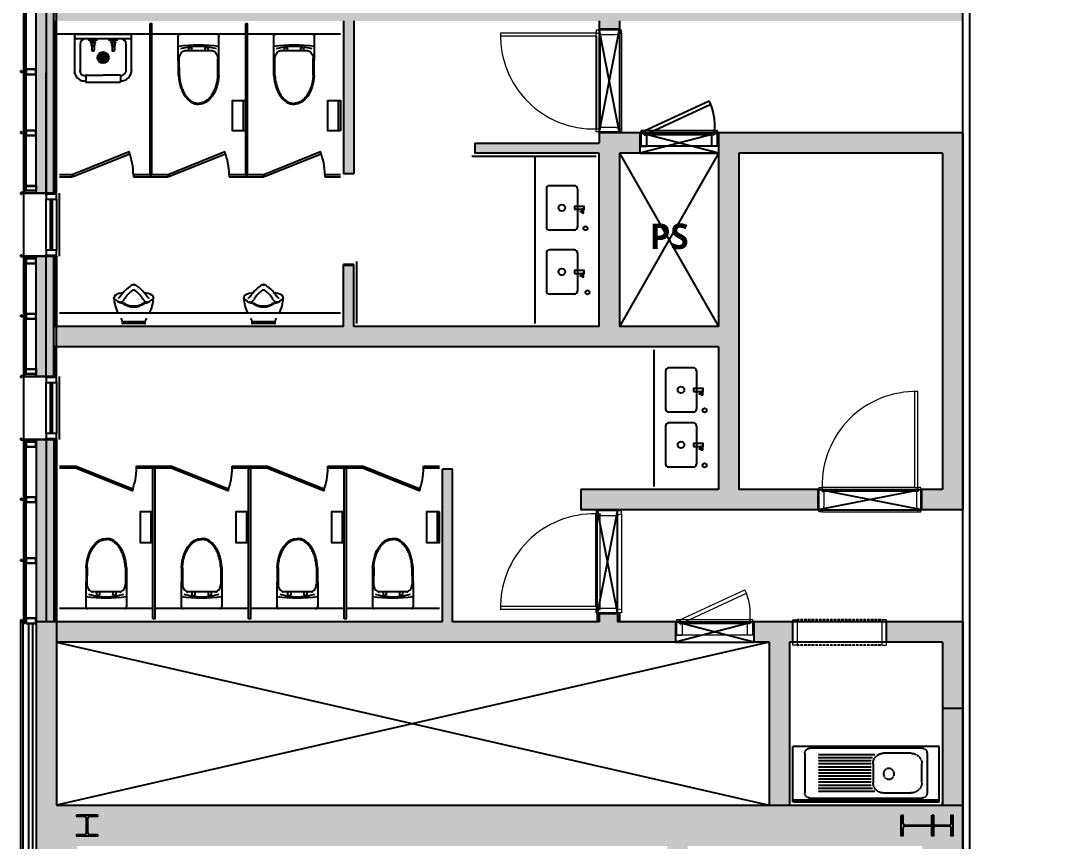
# Model space of a CAD drawing. Header units: millimetres. Extents: x 5865 to 41225, y 6941 to 34691.
# Drawn here: x 5865 to 16130, y 21739 to 29791 of the extents above; entities that cross this region are included whole.
import ezdxf
from ezdxf.enums import TextEntityAlignment as Align

# ---------------------------------------------------------------- set-up
doc = ezdxf.new("R2010")
doc.units = ezdxf.units.MM
for name, pattern in [('CEN', [62, 60, -1, 0, -1]), ('CONTINOUS', [0]), ('DASHED', [0.75, 0.5, -0.25])]:
    doc.linetypes.add(name, pattern=pattern)
for name, color, linetype in [('150-WALL', 2, 'CONTINOUS'), ('5', 171, 'Continuous'), ('_I-Fur', 9, 'Continuous'), ('AA-CLXM', 2, 'CONTINOUS'), ('AA-DWXM-DOOR', 4, 'Continuous'), ('AA-DWXM-WIN', 4, 'Continuous'), ('AA-ELEV-PCN9', 9, 'Continuous'), ('AA-FLXS-TILE', 5, 'Continuous'), ('AA-MKXS', 3, 'Continuous'), ('AA-WAXM-BRIC', 3, 'Continuous'), ('AA-WAXM-CONC', 2, 'Continuous'), ('AA-WAXM-FIN1', 5, 'Continuous'), ('AA-WAXM-FIN2', 6, 'Continuous'), ('AA-WAXM-SEC1', 3, 'Continuous'), ('AA-WAXM-SEC2', 7, 'Continuous'), ('AA-XXXX-F-BATH', 6, 'Continuous'), ('AA-XXXX-OPEN', 1, 'CEN'), ('bGridSpace', 6, 'Continuous'), ('WID', 4, 'Continuous')]:
    doc.layers.add(name, color=color, linetype=linetype)
doc.layers.add('L-Door', color=153, linetype='Continuous', lineweight=15)
doc.styles.add('SAMOO', font='')
doc.styles.get('SAMOO').set_extended_font_data('NanumSquare Bold', bold=True)

# ---------------------------------------------------------------- blocks, each defined once
blk = doc.blocks.new('FGH')
at = {"layer": '_I-Fur', "ltscale": 3}
for p, q in [((469901, -206093), (469526, -206093)), ((469496, -206368), (469496, -206123)), ((469931, -206368), (469931, -206123)), ((469901, -206398), (469526, -206398)), ((469686, -206459), (469686, -206443))]:
    blk.add_line(p, q, dxfattribs=at)
for points in [[(469673, -206451), (469673, -206428), (469678, -206428), (469678, -206451)], [(469700, -206368), (469700, -206464), (469728, -206464), (469728, -206368)], [(469700, -206459), (469700, -206443), (469665, -206443), (469665, -206459)]]:
    blk.add_lwpolyline(points, close=True, dxfattribs=at)
blk.add_circle((469714, -206245), 32.5, dxfattribs=at)
for centre, start, end in [((469526, -206123), 90, 180), ((469901, -206123), 0, 90), ((469526, -206368), 180, 270), ((469901, -206368), 270, 0)]:
    blk.add_arc(centre, 30, start, end, dxfattribs=at)
blk = doc.blocks.new('키친')
at = {"linetype": 'DASHED'}
for p, q in [((200574, 35466), (200574, 34026)), ((200574, 35466), (201124, 35466)), ((200594, 35466), (200594, 34026)), ((201124, 34026), (201124, 35466)), ((201054, 35346), (200664, 35346)), ((200614, 34196), (200614, 35296)), ((200764, 35296), (200954, 35296)), ((201104, 35296), (201104, 34196)), ((200664, 34916), (200664, 35186)), ((201054, 35186), (201054, 34916)), ((200679, 34832), (200679, 34276)), ((200709, 34810), (200709, 34276)), ((200739, 34799), (200739, 34276)), ((200954, 34816), (200764, 34816)), ((200979, 34799), (200979, 34276)), ((201009, 34810), (201009, 34276)), ((201039, 34832), (201039, 34276)), ((200769, 34796), (200769, 34276)), ((200799, 34796), (200799, 34276)), ((200829, 34796), (200829, 34276)), ((200859, 34796), (200859, 34276)), ((200889, 34796), (200889, 34276)), ((200919, 34796), (200919, 34276)), ((200949, 34796), (200949, 34276)), ((201054, 34146), (200664, 34146)), ((200574, 34026), (201124, 34026))]:
    blk.add_line(p, q, dxfattribs=at)
blk.add_circle((200852, 34970), 53.2, dxfattribs=at)
for centre, radius, start, end in [((200664, 35296), 50, 90, 180), ((201054, 35296), 50, 0, 90), ((200773, 35188), 109, 94.713, 180.7394), ((200945, 35188), 109, 359.2606, 85.287), ((200764, 34916), 100, 180, 270), ((200954, 34916), 100, 270, 0), ((200664, 34196), 50, 180, 270), ((201054, 34196), 50, 270, 0)]:
    blk.add_arc(centre, radius, start, end, dxfattribs=at)
blk = doc.blocks.new('BATH5')
at = {"layer": '_I-Fur', "ltscale": 3}
blk.add_line((300, 20), (0, 20), dxfattribs=at)
blk.add_lwpolyline([(300, 0), (300, 125), (0, 125), (0, 0)], close=True, dxfattribs=at)
blk = doc.blocks.new('A$C15D14F08')
at = {"layer": '_I-Fur', "ltscale": 3}
for p, q in [((-198, 405), (-200, 118)), ((-188, 405), (-189, 239)), ((188, 405), (189, 239)), ((198, 405), (200, 118)), ((-200, 118), (-200, 20)), ((138, 164), (-137, 164)), ((-95, 164), (-95, 140)), ((-85, 130), (-75, 130)), ((-65, 164), (-65, 140)), ((65, 164), (65, 140)), ((85, 130), (75, 130)), ((95, 164), (95, 140)), ((200, 118), (200, 20)), ((180, 0), (-180, 0))]:
    blk.add_line(p, q, dxfattribs=at)
for centre, radius, start, end in [((-105, 239), 84.1, 178.8852, 238.5743), ((105, 239), 84.1, 301.4257, 1.1148), ((0, 1690), 1585, 262.7494, 277.2505), ((0, 722), 605, 253.3491, 286.6508), ((-138, 184), 20, 238.5743, 270), ((-85, 140), 10, 180, 270), ((-75, 140), 10, 270, 0), ((75, 140), 10, 180, 270), ((85, 140), 10, 270, 0), ((138, 184), 20, 270, 301.4257), ((-180, 20), 20, 180, 270), ((180, 20), 20, 270, 0)]:
    blk.add_arc(centre, radius, start, end, dxfattribs=at)
at = {"layer": '_I-Fur', "ltscale": 3, "extrusion": (0, 0, -1)}
blk.add_ellipse((0, 379), major_axis=(0, -311), ratio=0.639416, start_param=1.653775, end_param=3.141593, dxfattribs=at)
at = {"layer": '_I-Fur', "ltscale": 3}
blk.add_ellipse((0, 379), major_axis=(0, 311), ratio=0.639416, start_param=-1.487817, end_param=0, dxfattribs=at)
for points in [[(-188, 405), (-187, 414), (-187, 423), (-184, 450), (-181, 466), (-173, 499), (-169, 514), (-158, 544), (-152, 558), (-138, 584), (-131, 597), (-114, 619), (-106, 629), (-87, 646), (-78, 654), (-58, 666), (-48, 670), (-28, 677), (-17, 679), (-5, 680), (-2, 680), (0, 680)], [(188, 405), (187, 414), (187, 423), (184, 450), (181, 466), (173, 499), (169, 514), (158, 544), (152, 558), (138, 584), (131, 597), (114, 619), (106, 629), (87, 646), (78, 654), (58, 666), (48, 670), (28, 677), (17, 679), (5, 680), (2, 680), (0, 680)]]:
    blk.add_open_spline(points, degree=3, knots=[4.795368, 4.795368, 4.795368, 4.795368, 4.888808, 4.888808, 5.058304, 5.058304, 5.227799, 5.227799, 5.397294, 5.397294, 5.56679, 5.56679, 5.736285, 5.736285, 5.905781, 5.905781, 6.075276, 6.075276, 6.244772, 6.244772, 6.283185, 6.283185, 6.283185, 6.283185], dxfattribs=at)
blk = doc.blocks.new('urinal')
at = {"layer": '_I-Fur', "ltscale": 3}
for p, q in [((110, 0), (-110, 0)), ((-105, 8), (105, 8)), ((-105, 0), (-105, 8)), ((97, 16), (-97, 16)), ((105, 0), (105, 8))]:
    blk.add_line(p, q, dxfattribs=at)
for centre, radius, start, end in [((165, 83), 345, 125.0194, 141.0056), ((165, 83), 300, 127.7875, 150.2574), ((3, 328), 52.5, 93.5051, 132.9461), ((0, 297), 30, 52.2125, 127.7875), ((-3, 328), 52.5, 47.0539, 86.4949), ((-165, 83), 300, 29.7426, 52.2125), ((-165, 83), 345, 38.9944, 54.9806), ((-164, 251), 30, 117.6362, 183.1909), ((186, 271), 381, 183.1909, 206.6126), ((-87, 331), 135, 217.3618, 258.1671), ((-81, 91), 211, 96.0221, 117.6362), ((-134, 255), 45, 238.6205, 330.2574), ((-147, 265), 13.8, 242.3421, 327.5405), ((147, 77), 335, 138.2226, 147.5405), ((134, 255), 45, 209.7426, 301.3795), ((81, 91), 211, 62.3638, 83.9779), ((-147, 77), 335, 32.4595, 41.7774), ((87, 331), 135, 281.8329, 322.6382), ((147, 265), 13.8, 212.4595, 297.6579), ((-186, 271), 381, 333.3874, 356.8091), ((164, 251), 30, 356.8091, 62.3638), ((-229, -53), 276, 61.9783, 68.0839), ((-130, 87), 114, 66.4545, 82.2404), ((-406, -501), 756, 62.6273, 66.1196), ((0, 387), 214, 246.4545, 293.5455), ((0, 354), 193, 252.4086, 270), ((0, 354), 193, 270, 287.5914), ((406, -501), 756, 113.8804, 117.3727), ((130, 87), 114, 97.7596, 113.5455), ((229, -53), 276, 111.9161, 118.0217), ((-190, 4), 80.2, 357.3227, 35.3673), ((-97, 8), 8, 90, 180), ((97, 8), 8, 0, 90), ((190, 4), 80.2, 144.6327, 182.6773)]:
    blk.add_arc(centre, radius, start, end, dxfattribs=at)
for p in [(0, 380), (-194, 249), (194, 249), (-110, 0), (110, 0), (110, 0)]:
    blk.add_point(p, dxfattribs=at)
blk = doc.blocks.new('A$C2E855890')
at = {"layer": '_I-Fur', "ltscale": 3}
for p, q in [((89, 561), (61, 561)), ((411, 561), (61, 561)), ((61, 1), (61, 561)), ((106, 544), (106, 452)), ((106, 452), (106, 110)), ((113, 425), (106, 425)), ((120, 418), (120, 369)), ((412, 507), (161, 507)), ((464, 446), (464, 281)), ((467, 452), (467, 451)), ((469, 451), (529, 451)), ((521, 451), (521, 451)), ((534, 115), (534, 446)), ((113, 336), (106, 336)), ((120, 393), (142, 393)), ((120, 343), (120, 393)), ((120, 369), (141, 369)), ((183, 393), (214, 393)), ((184, 369), (214, 369)), ((106, 281), (106, 18)), ((113, 225), (106, 225)), ((120, 218), (120, 169)), ((464, 115), (464, 281)), ((113, 136), (106, 136)), ((120, 193), (120, 203)), ((120, 193), (142, 193)), ((120, 143), (120, 193)), ((120, 169), (141, 169)), ((183, 193), (214, 193)), ((184, 169), (214, 169)), ((467, 95), (467, 111)), ((469, 110), (529, 110)), ((521, 96), (521, 110)), ((61, 1), (89, 1)), ((61, 1), (411, 1)), ((161, 55), (412, 55))]:
    blk.add_line(p, q, dxfattribs=at)
for centre, radius in [((291, 281), 55), ((291, 281), 40), ((266, 305), 4), ((291, 316), 4), ((316, 305), 4), ((256, 281), 4), ((256, 281), 4), ((266, 256), 4), ((271, 281), 4), ((277, 295), 4), ((277, 267), 4), ((291, 301), 4), ((291, 281), 4), ((291, 261), 4), ((291, 246), 4), ((305, 295), 4), ((305, 267), 4), ((311, 281), 4), ((316, 256), 4), ((326, 281), 4)]:
    blk.add_circle(centre, radius, dxfattribs=at)
for centre, radius, start, end in [((89, 544), 17, 360, 90.0155), ((411, 451), 110, 360, 90.0024), ((161, 452), 55, 90.0024, 180), ((113, 418), 7, 360, 89.9713), ((412, 452), 55, 360, 90.0048), ((469, 446), 5, 89.9893, 180), ((529, 446), 5, 360, 90.0175), ((113, 343), 7, 269.9504, 360), ((142, 360), 3.46, 151.6025, 331.6025), ((143, 402), 3.4, 25.5975, 205.5975), ((95, 382), 48.1, 335.1277, 21.9121), ((182, 328), 48.1, 97.4757, 140.564), ((183, 433), 48.1, 218.6801, 260.7951), ((167, 381), 18.2, 225.2631, 311.2679), ((167, 381), 18.2, 50.2571, 131.3381), ((176, 381), 4.93, 270.0773, 90.0773), ((183, 400), 7, 230.2571, 270), ((184, 362), 7, 90, 131.2679), ((214, 381), 12.2, 270, 90), ((113, 218), 7, 360, 89.9713), ((161, 110), 55, 180, 269.9871), ((113, 143), 7, 270.0783, 360), ((142, 160), 3.46, 151.6025, 331.6025), ((143, 202), 3.4, 25.5975, 205.5975), ((95, 182), 48.1, 335.1277, 21.9121), ((182, 128), 48.1, 97.4757, 140.564), ((183, 233), 48.1, 218.6801, 260.7951), ((167, 181), 18.2, 225.2631, 311.2679), ((167, 181), 18.2, 50.2571, 131.3381), ((176, 181), 4.93, 270.0773, 90.0773), ((183, 200), 7, 230.2571, 270), ((184, 162), 7, 90, 131.2679), ((214, 181), 12.2, 270, 90), ((469, 115), 5, 180, 270.0213), ((529, 115), 5, 269.9912, 360), ((89, 18), 17, 269.9659, 360), ((423, 98), 98.1, 262.9916, 358.633), ((423, 97), 43.9, 255.3192, 356.7228)]:
    blk.add_arc(centre, radius, start, end, dxfattribs=at)
for p in [(418, 561), (521, 459), (442, 1)]:
    blk.add_point(p, dxfattribs=at)
blk = doc.blocks.new('점검구')
at = {"layer": 'AA-DWXM-DOOR'}
for p, q in [((198231, 37928, 0), (198869, 38223, 0)), ((198244, 37893, 0), (198884, 38189, 0)), ((198231, 37928, 0), (198200, 37928, 0)), ((198200, 37928), (198231, 37928)), ((198200, 37778, 0), (198200, 37928, 0)), ((198269, 37928, 0), (198231, 37928, 0)), ((198231, 37890, 0), (198231, 37928, 0)), ((198231, 37928, 0), (198244, 37893, 0)), ((198231, 37928), (198231, 37890)), ((198256, 37890, 0), (198231, 37890, 0)), ((198231, 37890), (198256, 37890)), ((198918, 37890), (198256, 37890, 0)), ((198256, 37778, 0), (198256, 37890, 0)), ((198918, 37928), (198269, 37928, 0)), ((198918, 37890), (198893, 37890)), ((198893, 37890), (198893, 37778)), ((198950, 37928), (198918, 37928)), ((198918, 37928), (198918, 37890)), ((198950, 37778), (198950, 37928)), ((198950, 37778), (198200, 37778, 0)), ((198256, 37778, 0), (198200, 37778, 0)), ((198200, 37778), (198256, 37778)), ((198950, 37778), (198893, 37778))]:
    blk.add_line(p, q, dxfattribs=at)
blk.add_arc((198373, 37985, 0), 551, 354.049, 25.6345, dxfattribs=at)

msp = doc.modelspace()

# ---------------------------------------------------------------- hatches: boundary and pattern name
at = {"ltscale": 10}
h = msp.add_hatch(color=251, dxfattribs=at)
h.paths.add_polyline_path([(15115, 22091), (6215, 22091), (6215, 25681), (6015, 25681), (6015, 22091), (6015, 21291), (6415, 21291), (6415, 21691), (12215, 21691), (12215, 21601), (12415, 21601), (12415, 21691), (14715, 21691), (14715, 21601), (15115, 21601)])
h.paths.add_polyline_path([(6215, 27481), (6015, 27481), (6015, 26301), (6215, 26301)])
h.paths.add_polyline_path([(6215, 30481), (6015, 30481), (6015, 28101), (6215, 28101)])
h.paths.add_polyline_path([(6915, 33891), (6215, 33891), (6115, 33891), (6115, 33091), (6915, 33091)], flags=17)
h.paths.add_polyline_path([(8905, 34441), (6015, 34441), (6015, 31701), (6215, 31701), (6215, 33091), (6115, 33091), (6115, 33891), (6215, 33891), (6215, 34241), (8905, 34241)])
h = msp.add_hatch(color=251, dxfattribs=at)
h.paths.add_polyline_path([(6215, 23891), (6215, 23691), (12295, 23691), (12295, 23891), (11745, 23891), (11745, 23971), (11545, 23971), (11545, 23891), (10105, 23891), (10105, 25391), (10005, 25391), (10005, 23891)])
h.paths.add_polyline_path([(6215, 26791), (6215, 26591), (12715, 26591), (12715, 25191), (11365, 25191), (11365, 24991), (13695, 24991), (13695, 25191), (12915, 25191), (12915, 28491), (14915, 28491), (14915, 25191), (14715, 25191), (14715, 24991), (15115, 24991), (15115, 28691), (12715, 28691), (12715, 26791), (11745, 26791), (11745, 28491), (11945, 28491), (11945, 28691), (11545, 28691), (11545, 28591), (10325, 28591), (10325, 28491), (11545, 28491), (11545, 26791), (9135, 26791), (9135, 27391), (9035, 27391), (9035, 26791)])
h.paths.add_polyline_path([(6215, 29991), (6215, 29791), (9035, 29791), (9035, 28291), (9135, 28291), (9135, 29791), (11545, 29791), (11545, 29711), (11745, 29711), (11745, 29791), (15115, 29791), (15115, 30771), (14915, 30771), (14915, 29991)])
h.paths.add_polyline_path([(13445, 23691), (13445, 23891), (13065, 23891), (13065, 23691), (13215, 23691), (13215, 22091), (13415, 22091), (13415, 23691)])
h.paths.add_polyline_path([(14365, 23891), (14365, 23691), (14915, 23691), (14915, 22091), (15115, 22091), (15115, 23891)])

# ---------------------------------------------------------------- linework, layer by layer
at = {"color": 101, "ltscale": 10}
for p, q in [((11515, 29641), (11515, 28731)), ((11515, 24041), (11515, 24951))]:
    msp.add_line(p, q, dxfattribs=at)
at = {"color": 253, "ltscale": 3}
msp.add_lwpolyline([(15115, 22091), (15115, 21601)], dxfattribs=at)
at = {"color": 3, "ltscale": 3}
msp.add_lwpolyline([(15115, 22091), (15115, 21601)], dxfattribs=at)
at = {"layer": '150-WALL', "color": 8}
for points in [[(6616, 21995), (6616, 21979), (6540, 21979, 0.414214), (6520, 21959), (6520, 21823, 0.414214), (6540, 21803), (6616, 21803), (6616, 21787), (6414, 21787), (6414, 21803), (6490, 21803, 0.414214), (6510, 21823), (6510, 21959, 0.414214), (6490, 21979), (6414, 21979), (6414, 21995)], [(14811, 21992), (14827, 21992), (14827, 21916, 0.414214), (14847, 21896), (14983, 21896, 0.414214), (15003, 21916), (15003, 21992), (15019, 21992), (15019, 21790), (15003, 21790), (15003, 21866, 0.414214), (14983, 21886), (14847, 21886, 0.414214), (14827, 21866), (14827, 21790), (14811, 21790)]]:
    msp.add_lwpolyline(points, format="xyb", close=True, dxfattribs=at)
at = {"layer": '5', "color": 8}
for points in [[(11545, 29711), (11545, 28691), (11745, 29711), (11745, 28691)], [(11945, 28691), (12715, 28691), (11945, 28491), (12715, 28491)], [(13695, 25191), (14715, 25191), (13695, 24991), (14715, 24991)], [(11525, 23971), (11525, 24991), (11725, 23971), (11725, 24991)], [(12295, 23891), (13065, 23891), (12295, 23691), (13065, 23691)]]:
    msp.add_lwpolyline(points, close=True, dxfattribs=at)
at = {"layer": '_I-Fur', "ltscale": 3}
for p, q in [((7130, 29661), (6215, 29661)), ((8070, 29661), (7150, 29661)), ((9005, 29661), (8090, 29661)), ((6370, 28281), (6245, 28281)), ((6245, 28261), (6370, 28261)), ((6370, 28281), (6370, 28261)), ((7310, 28281), (6970, 28281)), ((6970, 28281), (6970, 28261)), ((6970, 28261), (7310, 28261)), ((7310, 28261), (7310, 28281)), ((8250, 28281), (7910, 28281)), ((7910, 28281), (7910, 28261)), ((7910, 28261), (8250, 28261)), ((8250, 28261), (8250, 28281)), ((9005, 28281), (8850, 28281)), ((8850, 28261), (9005, 28261)), ((12085, 25221), (12085, 26561)), ((6245, 25421), (6400, 25421)), ((6400, 25401), (6245, 25401)), ((6400, 25421), (6400, 25401)), ((7000, 25421), (7340, 25421)), ((7000, 25401), (7000, 25421)), ((7340, 25401), (7000, 25401)), ((7340, 25421), (7340, 25401)), ((7940, 25421), (8280, 25421)), ((7940, 25401), (7940, 25421)), ((7940, 25421), (8280, 25421)), ((7940, 25401), (7940, 25421)), ((8280, 25401), (7940, 25401)), ((8280, 25401), (7940, 25401)), ((8280, 25421), (8280, 25401)), ((8280, 25421), (8280, 25401)), ((8880, 25421), (9220, 25421)), ((8880, 25401), (8880, 25421)), ((9220, 25401), (8880, 25401)), ((9220, 25421), (9220, 25401)), ((9820, 25421), (9975, 25421)), ((9820, 25401), (9820, 25421)), ((9975, 25401), (9820, 25401)), ((7160, 24021), (6245, 24021)), ((8100, 24021), (7180, 24021)), ((9040, 24021), (8120, 24021)), ((9975, 24021), (9060, 24021))]:
    msp.add_line(p, q, dxfattribs=at)
for points in [[(7130, 29761), (7130, 28281), (7150, 28281), (7150, 29761)], [(8070, 29761), (8070, 28281), (8090, 28281), (8090, 29761)], [(6370, 28281), (6378, 28262), (6935, 28485), (6927, 28504)], [(7310, 28281), (7318, 28262), (7875, 28485), (7867, 28504)], [(8250, 28281), (8258, 28262), (8815, 28485), (8807, 28504)], [(6400, 25401), (6408, 25419), (6965, 25196), (6957, 25178)], [(7160, 23921), (7160, 25401), (7180, 25401), (7180, 23921)], [(7340, 25401), (7348, 25419), (7905, 25196), (7897, 25178)], [(8100, 23921), (8100, 25401), (8120, 25401), (8120, 23921)], [(8280, 25401), (8288, 25419), (8845, 25196), (8837, 25178)], [(9040, 23921), (9040, 25401), (9060, 25401), (9060, 23921)], [(9220, 25401), (9228, 25419), (9785, 25196), (9777, 25178)]]:
    msp.add_lwpolyline(points, close=True, dxfattribs=at)
for centre, start, end in [((6370, 28281), 0, 21.8424), ((7310, 28281), 0, 21.8424), ((6400, 25401), 338.1576, 0), ((7340, 25401), 338.1576, 0), ((8280, 25401), 338.1576, 0), ((9220, 25401), 338.1576, 0)]:
    msp.add_arc(centre, 600, start, end, dxfattribs=at)
at = {"layer": 'AA-CLXM'}
for points in [[(6616, 21995), (6616, 21979), (6540, 21979, 0.414214), (6520, 21959), (6520, 21823, 0.414214), (6540, 21803), (6616, 21803), (6616, 21787), (6414, 21787), (6414, 21803), (6490, 21803, 0.414214), (6510, 21823), (6510, 21959, 0.414214), (6490, 21979), (6414, 21979), (6414, 21995)], [(14511, 21992), (14527, 21992), (14527, 21916, 0.414214), (14547, 21896), (14983, 21896, 0.414214), (15003, 21916), (15003, 21992), (15019, 21992), (15019, 21790), (15003, 21790), (15003, 21866, 0.414214), (14983, 21886), (14547, 21886, 0.414214), (14527, 21866), (14527, 21790), (14511, 21790)]]:
    msp.add_lwpolyline(points, format="xyb", close=True, dxfattribs=at)
at = {"layer": 'AA-DWXM-WIN'}
for p, q in [((6115, 27541), (6115, 28041)), ((6155, 27541), (6155, 28041)), ((6175, 27541), (6175, 28041)), ((6215, 28041), (6215, 27541)), ((6115, 25741), (6115, 26241)), ((6155, 25741), (6155, 26241)), ((6175, 25741), (6175, 26241)), ((6215, 26241), (6215, 25741))]:
    msp.add_line(p, q, dxfattribs=at)
for points in [[(6115, 28041), (6215, 28041), (6215, 28091), (6115, 28091)], [(6115, 27491), (6215, 27491), (6215, 27541), (6115, 27541)], [(6115, 26241), (6215, 26241), (6215, 26291), (6115, 26291)], [(6115, 25691), (6215, 25691), (6215, 25741), (6115, 25741)]]:
    msp.add_lwpolyline(points, close=True, dxfattribs=at)
at = {"layer": 'AA-ELEV-PCN9'}
for p, q in [((12715, 28491), (11945, 28491)), ((12715, 28491), (11945, 28491)), ((5892, 28100), (5892, 27481)), ((6245, 27481), (6245, 28101)), ((5892, 26300), (5892, 25681)), ((6245, 25681), (6245, 26301)), ((12295, 23691), (13065, 23691))]:
    msp.add_line(p, q, dxfattribs=at)
at = {"layer": 'AA-ELEV-PCN9', "color": 8}
for p, q in [((6245, 27481), (6245, 28101)), ((6245, 25681), (6245, 26301))]:
    msp.add_line(p, q, dxfattribs=at)
at = {"layer": 'AA-FLXS-TILE', "color": 8}
msp.add_line((6541, 24221), (6541, 24221), dxfattribs=at)
at = {"layer": 'AA-WAXM-BRIC', "color": 8, "ltscale": 0.3}
for p, q in [((9035, 29791), (9035, 28291)), ((9135, 29791), (9135, 28291)), ((9035, 26791), (9035, 27399)), ((9135, 26791), (9135, 27399)), ((10005, 23891), (10005, 25391)), ((10105, 23891), (10105, 25391))]:
    msp.add_line(p, q, dxfattribs=at)
at = {"layer": 'AA-WAXM-BRIC', "ltscale": 0.3}
for p, q in [((9035, 29791), (9035, 28291)), ((9135, 29791), (9135, 28291)), ((9035, 26791), (9035, 27391)), ((9135, 26791), (9135, 27391)), ((10005, 23891), (10005, 25391)), ((10105, 23891), (10105, 25391))]:
    msp.add_line(p, q, dxfattribs=at)
at = {"layer": 'AA-WAXM-BRIC', "color": 8, "ltscale": 0.5}
for p, q in [((11545, 29791), (11545, 29741)), ((11545, 29791), (11545, 29711)), ((11745, 29791), (11745, 29741)), ((11745, 29791), (11745, 29711)), ((11745, 29711), (11545, 29711)), ((11545, 28691), (11545, 28591)), ((11945, 28691), (11545, 28691)), ((11945, 28691), (11945, 28491)), ((12715, 28691), (12715, 26791)), ((15115, 28691), (12715, 28691)), ((10325, 28591), (10325, 28491)), ((10325, 28591), (11545, 28591)), ((11545, 28491), (10325, 28491)), ((11545, 26791), (11545, 28491)), ((11745, 28491), (11745, 26791)), ((11945, 28491), (11745, 28491)), ((14915, 28491), (12915, 28491)), ((9135, 28291), (9035, 28291)), ((9135, 27399), (9035, 27399)), ((9035, 26791), (6190, 26791)), ((6190, 26591), (6190, 26791)), ((11545, 26791), (9135, 26791)), ((12715, 26791), (11745, 26791)), ((12715, 26591), (6190, 26591)), ((12715, 26591), (12715, 25191)), ((10105, 25391), (10005, 25391)), ((12715, 25191), (11365, 25191)), ((11365, 25191), (11365, 24991)), ((13695, 25191), (12915, 25191)), ((14915, 25191), (14715, 25191)), ((13695, 24991), (11365, 24991)), ((15115, 24991), (14715, 24991)), ((11525, 23971), (11525, 23891)), ((11725, 23971), (11525, 23971)), ((11725, 23971), (11725, 23891)), ((10005, 23891), (6015, 23891)), ((11525, 23891), (10105, 23891)), ((12295, 23891), (11725, 23891)), ((15115, 23891), (13065, 23891)), ((12295, 23691), (6215, 23691)), ((13215, 23691), (13065, 23691)), ((14915, 23691), (13415, 23691)), ((15115, 23041), (14915, 23041))]:
    msp.add_line(p, q, dxfattribs=at)
at = {"layer": 'AA-WAXM-BRIC', "ltscale": 0.5}
for p, q in [((11545, 29791), (11545, 29741)), ((11545, 29791), (11545, 29711)), ((11745, 29791), (11745, 29741)), ((11745, 29791), (11745, 29711)), ((11745, 29711), (11545, 29711)), ((11545, 28691), (11545, 28591)), ((11945, 28691), (11545, 28691)), ((11945, 28691), (11945, 28491)), ((12715, 28691), (12715, 26791)), ((15115, 28691), (12715, 28691)), ((10325, 28591), (10325, 28491)), ((10325, 28591), (11545, 28591)), ((11545, 28491), (10325, 28491)), ((11545, 26791), (11545, 28491)), ((11745, 28491), (11745, 26791)), ((11945, 28491), (11745, 28491)), ((14915, 28491), (12915, 28491)), ((9135, 28291), (9035, 28291)), ((9135, 27391), (9035, 27391)), ((9035, 26791), (6215, 26791)), ((11545, 26791), (9135, 26791)), ((12715, 26791), (11745, 26791)), ((12715, 26591), (6215, 26591)), ((12715, 26591), (12715, 25191)), ((10105, 25391), (10005, 25391)), ((12715, 25191), (11365, 25191)), ((11365, 25191), (11365, 24991)), ((13695, 25191), (12915, 25191)), ((14915, 25191), (14715, 25191)), ((13695, 24991), (11365, 24991)), ((15115, 24991), (14715, 24991)), ((11545, 23971), (11545, 23891)), ((11745, 23971), (11545, 23971)), ((11745, 23971), (11745, 23891)), ((10005, 23891), (6215, 23891)), ((11545, 23891), (10105, 23891)), ((12295, 23891), (11745, 23891)), ((13445, 23891), (13065, 23891)), ((13445, 23691), (13445, 23891)), ((13445, 23691), (13445, 23891)), ((15115, 23891), (14365, 23891)), ((14365, 23691), (14365, 23891)), ((12295, 23691), (6215, 23691)), ((13215, 23691), (13065, 23691)), ((13490, 23691), (13415, 23691)), ((14915, 23691), (14320, 23691))]:
    msp.add_line(p, q, dxfattribs=at)
at = {"layer": 'AA-WAXM-BRIC', "color": 8}
for p, q in [((15115, 28691), (15115, 24991)), ((12915, 28491), (12915, 25191)), ((14915, 28491), (14915, 25191)), ((6215, 27481), (6215, 26791)), ((13695, 24991), (13695, 25191)), ((14715, 24991), (14715, 25191)), ((6015, 23891), (6015, 22091)), ((12295, 23891), (12295, 23691)), ((13065, 23891), (13065, 23691)), ((15115, 23891), (15115, 23041)), ((6215, 23691), (6215, 22091)), ((13215, 23691), (13215, 22091)), ((13415, 23691), (13415, 22091)), ((14915, 23691), (14915, 23041))]:
    msp.add_line(p, q, dxfattribs=at)
at = {"layer": 'AA-WAXM-BRIC'}
for p, q in [((15115, 28691), (15115, 24991)), ((12915, 28491), (12915, 25191)), ((14915, 28491), (14915, 25191)), ((13695, 24991), (13695, 25191)), ((14715, 24991), (14715, 25191)), ((12295, 23891), (12295, 23691)), ((13065, 23891), (13065, 23691)), ((15115, 23891), (15115, 22091)), ((13215, 23691), (13215, 22091)), ((13415, 23691), (13415, 22091)), ((14915, 23691), (14915, 22091))]:
    msp.add_line(p, q, dxfattribs=at)
at = {"layer": 'AA-WAXM-BRIC', "color": 0, "linetype": 'DASHED', "ltscale": 1.5}
for p, q in [((14320, 23911), (13490, 23911)), ((14320, 23661), (13490, 23661)), ((14915, 22091), (14915, 22121))]:
    msp.add_line(p, q, dxfattribs=at)
at = {"layer": 'AA-WAXM-CONC', "ltscale": 3}
for p, q in [((6015, 28101), (6015, 30481)), ((6215, 28101), (6215, 30481)), ((6215, 28101), (6015, 28101)), ((6015, 26301), (6015, 27481)), ((6215, 27481), (6015, 27481)), ((6215, 26301), (6215, 27481)), ((6015, 26301), (6215, 26301)), ((6215, 25681), (6015, 25681)), ((6015, 25681), (6015, 22091)), ((6215, 25681), (6215, 22091))]:
    msp.add_line(p, q, dxfattribs=at)
at = {"layer": 'AA-WAXM-CONC'}
for p, q in [((6015, 22091), (6015, 21291)), ((6215, 22091), (15115, 22091)), ((15115, 22091), (15115, 21601))]:
    msp.add_line(p, q, dxfattribs=at)
at = {"layer": 'AA-WAXM-FIN1', "color": 8}
for p, q in [((10915, 26821), (10915, 28461)), ((8850, 28281), (8850, 28261)), ((9005, 26921), (6245, 26921))]:
    msp.add_line(p, q, dxfattribs=at)
at = {"layer": 'AA-WAXM-FIN1'}
for p, q in [((5865, 23891), (5885, 23891)), ((5865, 21241), (5865, 23891)), ((5885, 23891, 0), (5885, 21261, 0))]:
    msp.add_line(p, q, dxfattribs=at)
at = {"layer": 'AA-WAXM-FIN1', "color": 4, "elevation": 0}
for points in [[(5867, 29290), (5897, 29290), (5897, 29260), (5898, 29260), (5898, 29291), (5868, 29291), (5868, 29300), (5867, 29300)], [(5867, 28690), (5897, 28690), (5897, 28660), (5898, 28660), (5898, 28691), (5868, 28691), (5868, 28700), (5867, 28700)], [(5867, 28103), (5897, 28103), (5897, 28133), (5898, 28133), (5898, 28102), (5868, 28102), (5868, 28093), (5867, 28093)], [(5867, 27478), (5897, 27478), (5897, 27448), (5898, 27448), (5898, 27480), (5868, 27480), (5868, 27488), (5867, 27488)], [(5867, 26890), (5897, 26890), (5897, 26860), (5898, 26860), (5898, 26891), (5868, 26891), (5868, 26900), (5867, 26900)], [(5867, 26303), (5897, 26303), (5897, 26333), (5898, 26333), (5898, 26302), (5868, 26302), (5868, 26293), (5867, 26293)], [(5867, 25678), (5897, 25678), (5897, 25648), (5898, 25648), (5898, 25680), (5868, 25680), (5868, 25688), (5867, 25688)], [(5867, 25090), (5897, 25090), (5897, 25060), (5898, 25060), (5898, 25091), (5868, 25091), (5868, 25100), (5867, 25100)], [(5867, 24490), (5897, 24490), (5897, 24460), (5898, 24460), (5898, 24491), (5868, 24491), (5868, 24500), (5867, 24500)], [(5867, 23900), (5897, 23900), (5897, 23876), (5898, 23876), (5898, 23901), (5868, 23901), (5868, 23910), (5867, 23910)]]:
    msp.add_lwpolyline(points, close=True, dxfattribs=at)
at = {"layer": 'AA-WAXM-FIN1', "color": 8}
msp.add_lwpolyline([(7130, 28711), (7130, 28711), (7130, 28711), (7130, 28711), (7130, 28711)], dxfattribs=at)
for centre in [(11410, 27755), (11430, 27126), (12580, 25968), (12580, 25428)]:
    msp.add_circle(centre, 20, dxfattribs=at)
msp.add_arc((8250, 28281), 600, 0, 21.8424, dxfattribs=at)
at = {"layer": 'AA-WAXM-FIN2'}
for p, q in [((5915, 30408, 0), (5915, 28174, 0)), ((5915, 27408, 0), (5915, 26373, 0)), ((5915, 25608, 0), (5915, 23916, 0)), ((5940, 23876), (5940, 21261)), ((5978, 23876), (5978, 21261))]:
    msp.add_line(p, q, dxfattribs=at)
at = {"layer": 'AA-WAXM-FIN2', "color": 8}
for p, q in [((6203, 28101), (6203, 29791)), ((6215, 28101), (6215, 29791)), ((6215, 28101), (6190, 28101)), ((6215, 27481), (6190, 27481)), ((6203, 26791), (6203, 27481)), ((6215, 26791), (6215, 27481)), ((6203, 26301), (6203, 26591)), ((6215, 26301), (6215, 26591)), ((6215, 26301), (6115, 26301)), ((6215, 25681), (6115, 25681)), ((6203, 25681), (6203, 23891)), ((6215, 25681), (6215, 23891))]:
    msp.add_line(p, q, dxfattribs=at)
at = {"layer": 'AA-WAXM-SEC1'}
for p, q in [((5892, 29887), (5892, 29294)), ((5893, 29887), (5893, 29294)), ((5892, 29287), (5892, 28694)), ((5893, 29287), (5893, 28694)), ((5892, 28687), (5892, 28106)), ((5893, 28687), (5893, 28106)), ((5869, 28099), (5869, 28093)), ((5869, 28093), (5870, 28093)), ((5870, 28093), (5870, 28099)), ((5869, 27482), (5869, 27488)), ((5869, 27488), (5870, 27488)), ((5870, 27488), (5870, 27482)), ((5892, 27476), (5892, 26894)), ((5893, 27476), (5893, 26894)), ((5892, 26887), (5892, 26306)), ((5893, 26887), (5893, 26306)), ((5869, 26299), (5869, 26293)), ((5869, 26293), (5870, 26293)), ((5870, 26293), (5870, 26299)), ((5869, 25682), (5869, 25688)), ((5869, 25688), (5870, 25688)), ((5870, 25688), (5870, 25682)), ((5892, 25676), (5892, 25094, 0)), ((5893, 25676), (5893, 25094, 0)), ((5892, 25087, 0), (5892, 24494, 0)), ((5893, 25087, 0), (5893, 24494, 0)), ((5892, 24487, 0), (5892, 23904, 0)), ((5893, 24487, 0), (5893, 23904, 0))]:
    msp.add_line(p, q, dxfattribs=at)
at = {"layer": 'AA-WAXM-SEC1', "elevation": 0}
for points in [[(5892, 29287, 0.414214), (5891, 29288), (5867, 29288, -0.414214), (5865, 29290), (5865, 29300, -0.414214), (5867, 29302), (5869, 29302, -0.414214), (5871, 29300), (5871, 29295), (5870, 29295), (5870, 29300, 0.414214), (5869, 29301), (5867, 29301, 0.414214), (5866, 29300), (5866, 29290, 0.414214), (5867, 29289), (5891, 29289, -0.414214), (5893, 29287)], [(5893, 29294, -0.414214), (5891, 29292), (5871, 29292, -0.414214), (5869, 29294), (5869, 29300), (5870, 29300), (5870, 29294, 0.414214), (5871, 29293), (5891, 29293, 0.414214), (5892, 29294)], [(5892, 28687, 0.414214), (5891, 28688), (5867, 28688, -0.414214), (5865, 28690), (5865, 28700, -0.414214), (5867, 28702), (5869, 28702, -0.414214), (5871, 28700), (5871, 28695), (5870, 28695), (5870, 28700, 0.414214), (5869, 28701), (5867, 28701, 0.414214), (5866, 28700), (5866, 28690, 0.414214), (5867, 28689), (5891, 28689, -0.414214), (5893, 28687)], [(5893, 28694, -0.414214), (5891, 28692), (5871, 28692, -0.414214), (5869, 28694), (5869, 28700), (5870, 28700), (5870, 28694, 0.414214), (5871, 28693), (5891, 28693, 0.414214), (5892, 28694)], [(5892, 28106, -0.414214), (5891, 28105), (5867, 28105, 0.414214), (5865, 28103), (5865, 28093, 0.414214), (5867, 28091), (5869, 28091, 0.414214), (5871, 28093), (5871, 28099), (5870, 28099), (5870, 28093, -0.414214), (5869, 28092), (5867, 28092, -0.414214), (5866, 28093), (5866, 28103, -0.414214), (5867, 28104), (5891, 28104, 0.414214), (5893, 28106)], [(5871, 28100), (6114, 28100, -0.414214), (6115, 28099), (6115, 28080), (6115, 28080), (6115, 28099, 0.414214), (6114, 28101), (5871, 28101)], [(5892, 27476, 0.414214), (5891, 27477), (5867, 27477, -0.414214), (5865, 27478), (5865, 27489, -0.414214), (5867, 27490), (5869, 27490, -0.414214), (5871, 27489), (5871, 27483), (5870, 27483), (5870, 27489, 0.414214), (5869, 27490), (5867, 27490, 0.414214), (5866, 27489), (5866, 27478, 0.414214), (5867, 27477), (5891, 27477, -0.414214), (5893, 27476)], [(5871, 27481), (6114, 27481, 0.414214), (6115, 27482), (6115, 27501), (6115, 27501), (6115, 27482, -0.414214), (6114, 27481), (5871, 27481)], [(5892, 26887, 0.414214), (5891, 26888), (5867, 26888, -0.414214), (5865, 26890), (5865, 26900, -0.414214), (5867, 26902), (5869, 26902, -0.414214), (5871, 26900), (5871, 26895), (5870, 26895), (5870, 26900, 0.414214), (5869, 26901), (5867, 26901, 0.414214), (5866, 26900), (5866, 26890, 0.414214), (5867, 26889), (5891, 26889, -0.414214), (5893, 26887)], [(5893, 26894, -0.414214), (5891, 26892), (5871, 26892, -0.414214), (5869, 26894), (5869, 26900), (5870, 26900), (5870, 26894, 0.414214), (5871, 26893), (5891, 26893, 0.414214), (5892, 26894)], [(5892, 26306, -0.414214), (5891, 26305), (5867, 26305, 0.414214), (5865, 26303), (5865, 26293, 0.414214), (5867, 26291), (5869, 26291, 0.414214), (5871, 26293), (5871, 26299), (5870, 26299), (5870, 26293, -0.414214), (5869, 26292), (5867, 26292, -0.414214), (5866, 26293), (5866, 26303, -0.414214), (5867, 26304), (5891, 26304, 0.414214), (5893, 26306)], [(5871, 26300), (6114, 26300, -0.414214), (6115, 26299), (6115, 26280), (6115, 26280), (6115, 26299, 0.414214), (6114, 26301), (5871, 26301)], [(5892, 25676, 0.414214), (5891, 25677), (5867, 25677, -0.414214), (5865, 25678), (5865, 25689, -0.414214), (5867, 25690), (5869, 25690, -0.414214), (5871, 25689), (5871, 25683), (5870, 25683), (5870, 25689, 0.414214), (5869, 25690), (5867, 25690, 0.414214), (5866, 25689), (5866, 25678, 0.414214), (5867, 25677), (5891, 25677, -0.414214), (5893, 25676)], [(5871, 25681), (6114, 25681, 0.414214), (6115, 25682), (6115, 25701), (6115, 25701), (6115, 25682, -0.414214), (6114, 25681), (5871, 25681)], [(5892, 25087, 0.414214), (5891, 25088), (5867, 25088, -0.414214), (5865, 25090), (5865, 25100, -0.414214), (5867, 25102), (5869, 25102, -0.414214), (5871, 25100), (5871, 25095), (5870, 25095), (5870, 25100, 0.414214), (5869, 25101), (5867, 25101, 0.414214), (5866, 25100), (5866, 25090, 0.414214), (5867, 25089), (5891, 25089, -0.414214), (5893, 25087)], [(5893, 25094, -0.414214), (5891, 25092), (5871, 25092, -0.414214), (5869, 25094), (5869, 25100), (5870, 25100), (5870, 25094, 0.414214), (5871, 25093), (5891, 25093, 0.414214), (5892, 25094)], [(5892, 24487, 0.414214), (5891, 24488), (5867, 24488, -0.414214), (5865, 24490), (5865, 24500, -0.414214), (5867, 24502), (5869, 24502, -0.414214), (5871, 24500), (5871, 24495), (5870, 24495), (5870, 24500, 0.414214), (5869, 24501), (5867, 24501, 0.414214), (5866, 24500), (5866, 24490, 0.414214), (5867, 24489), (5891, 24489, -0.414214), (5893, 24487)], [(5893, 24494, -0.414214), (5891, 24492), (5871, 24492, -0.414214), (5869, 24494), (5869, 24500), (5870, 24500), (5870, 24494, 0.414214), (5871, 24493), (5891, 24493, 0.414214), (5892, 24494)], [(5893, 23904, -0.414214), (5891, 23902), (5871, 23902, -0.414214), (5869, 23904), (5869, 23910), (5870, 23910), (5870, 23904, 0.414214), (5871, 23903), (5891, 23903, 0.414214), (5892, 23904)]]:
    msp.add_lwpolyline(points, format="xyb", dxfattribs=at)
at = {"layer": 'AA-WAXM-SEC1'}
for points in [[(5915, 29266), (6015, 29266), (6015, 29316), (5915, 29316)], [(5918, 29269), (6012, 29269), (6012, 29313), (5918, 29313)], [(5915, 28666), (6015, 28666), (6015, 28716), (5915, 28716)], [(5918, 28669), (6012, 28669), (6012, 28713), (5918, 28713)], [(5915, 26866), (6015, 26866), (6015, 26916), (5915, 26916)], [(5918, 26869), (6012, 26869), (6012, 26913), (5918, 26913)], [(5915, 25066), (6015, 25066), (6015, 25116), (5915, 25116)], [(5918, 25069), (6012, 25069), (6012, 25113), (5918, 25113)], [(5915, 24466), (6015, 24466), (6015, 24516), (5915, 24516)], [(5918, 24469), (6012, 24469), (6012, 24513), (5918, 24513)], [(5915, 23876), (6015, 23876), (6015, 23926), (5915, 23926)], [(5918, 23879), (6012, 23879), (6012, 23923), (5918, 23923)]]:
    msp.add_lwpolyline(points, close=True, dxfattribs=at)
at = {"layer": 'AA-WAXM-SEC1', "elevation": 0}
for points in [[(5915, 28174), (6015, 28174), (6015, 28124), (5915, 28124)], [(5915, 28173), (6015, 28173), (6015, 28123), (5915, 28123)], [(5918, 28171), (6012, 28171), (6012, 28127), (5918, 28127)], [(5918, 28170), (6012, 28170), (6012, 28126), (5918, 28126)], [(5915, 27408), (6015, 27408), (6015, 27458), (5915, 27458)], [(5918, 27411), (6012, 27411), (6012, 27455), (5918, 27455)], [(5915, 26374), (6015, 26374), (6015, 26324), (5915, 26324)], [(5918, 26371), (6012, 26371), (6012, 26327), (5918, 26327)], [(5915, 25608), (6015, 25608), (6015, 25658), (5915, 25658)], [(5918, 25611), (6012, 25611), (6012, 25655), (5918, 25655)]]:
    msp.add_lwpolyline(points, close=True, dxfattribs=at)
msp.add_lwpolyline([(5895, 23898), (5867, 23898, -0.414214), (5865, 23900), (5865, 23910, -0.414214), (5867, 23912), (5868, 23912, -0.414214), (5870, 23910), (5870, 23905), (5869, 23905), (5869, 23910, 0.414214), (5868, 23911), (5867, 23911, 0.414214), (5866, 23910), (5866, 23900, 0.414214), (5867, 23899), (5895, 23899)], format="xyb", close=True, dxfattribs=at)
at = {"layer": 'AA-WAXM-SEC1'}
for centre, radius, start, end in [((5871, 28099), 1.7, 90, 180.129), ((5871, 28099), 1, 90, 180), ((5871, 27482), 1.7, 179.871, 270), ((5871, 27482), 1, 180, 270), ((5871, 26299), 1.7, 90, 180.129), ((5871, 26299), 1, 90, 180), ((5871, 25682), 1.7, 179.871, 270), ((5871, 25682), 1, 180, 270)]:
    msp.add_arc(centre, radius, start, end, dxfattribs=at)
at = {"layer": 'AA-WAXM-SEC2'}
for p, q in [((5898, 28107), (5898, 30481)), ((6115, 28101), (5898, 28101, 0)), ((6115, 28101), (5898, 28101, 0)), ((6115, 27481), (5898, 27481, 0)), ((5898, 26301, 0), (5898, 27475)), ((6115, 26301), (5898, 26301, 0)), ((6115, 26301), (5898, 26301, 0)), ((5898, 25681), (5898, 23876)), ((6115, 25681), (5898, 25681, 0))]:
    msp.add_line(p, q, dxfattribs=at)
at = {"layer": 'AA-WAXM-SEC2', "color": 8}
for p, q in [((6115, 30481), (6115, 28101)), ((6190, 28101), (6190, 30481)), ((6115, 28101), (6115, 29281)), ((6115, 28101), (6190, 28101)), ((6115, 26301), (6115, 27481)), ((6115, 27481), (6190, 27481)), ((6190, 26301), (6190, 27481)), ((6115, 26301), (6190, 26301)), ((6115, 25681), (6115, 23891)), ((6115, 25681), (6190, 25681)), ((6190, 25681), (6190, 23891))]:
    msp.add_line(p, q, dxfattribs=at)
at = {"layer": 'AA-XXXX-F-BATH', "color": 8}
msp.add_line((11515, 28461), (10295, 28461), dxfattribs=at)
at = {"layer": 'AA-XXXX-F-BATH'}
msp.add_line((11515, 28461), (10295, 28461), dxfattribs=at)
at = {"layer": 'AA-XXXX-OPEN', "color": 8, "linetype": 'ByBlock'}
for p, q in [((11745, 28491), (12715, 26791)), ((12715, 28491), (11745, 26791)), ((6215, 23691), (13215, 22091)), ((13215, 23691), (6215, 22091))]:
    msp.add_line(p, q, dxfattribs=at)
at = {"layer": 'AA-XXXX-OPEN', "linetype": 'ByBlock'}
for p, q in [((11745, 28491), (12715, 26791)), ((12715, 28491), (11745, 26791)), ((6215, 23691), (13215, 22091)), ((13215, 23691), (6215, 22091))]:
    msp.add_line(p, q, dxfattribs=at)
at = {"layer": 'bGridSpace', "color": 8, "ltscale": 0.5}
msp.add_line((9165, 26821), (9165, 27429), dxfattribs=at)
at = {"layer": 'bGridSpace', "ltscale": 0.5}
msp.add_line((9165, 26821), (9165, 27421), dxfattribs=at)
at = {"layer": 'bGridSpace', "linetype": 'ByBlock'}
msp.add_lwpolyline([(15184, 33963), (40215, 33963), (40215, 8840), (15184, 8840)], close=True, dxfattribs=at)
at = {"layer": 'L-Door'}
for p, q in [((11515, 29671), (10575, 29671)), ((11515, 29641), (11515, 29671)), ((11765, 29671), (11765, 28731)), ((11515, 29641), (10575, 29641)), ((11555, 29656), (11555, 28746)), ((14645, 25211), (14645, 26152)), ((14675, 25211), (14675, 26151)), ((14645, 25211), (13735, 25211)), ((14660, 25171), (13750, 25171)), ((14645, 25211), (14675, 25211)), ((11765, 24951), (11765, 24011)), ((13735, 24971), (14675, 24971)), ((11555, 24026), (11555, 24936)), ((12337, 23911, 0), (12975, 24206, 0)), ((12350, 23876, 0), (12990, 24172, 0)), ((11515, 24041), (10575, 24041)), ((11515, 24041), (11515, 24011)), ((11515, 24011), (10575, 24011)), ((12374, 23911, 0), (12337, 23911, 0)), ((12337, 23873, 0), (12337, 23911, 0)), ((12337, 23911, 0), (12350, 23876, 0)), ((12337, 23911), (12337, 23873)), ((13024, 23873), (12362, 23873, 0)), ((13024, 23911), (12374, 23911, 0)), ((13024, 23873), (12999, 23873)), ((12999, 23873), (12999, 23761)), ((13055, 23911), (13024, 23911)), ((13024, 23911), (13024, 23873)), ((13055, 23761), (13055, 23911)), ((13055, 23761), (12305, 23761, 0)), ((12362, 23761, 0), (12305, 23761, 0)), ((13055, 23761), (12999, 23761))]:
    msp.add_line(p, q, dxfattribs=at)
for points in [[(11555, 29671), (11555, 29656), (11700, 29656), (11765, 29671), (11765, 29701), (11515, 29701), (11515, 29671)], [(11555, 28746), (11700, 28746), (11765, 28731), (11765, 28701), (11515, 28701), (11515, 28731), (11555, 28731)], [(13750, 25171), (13750, 25026), (13735, 24971), (13705, 24971), (13705, 25211), (13735, 25211), (13735, 25171)], [(14675, 25171), (14660, 25171), (14660, 25026), (14675, 24971), (14705, 24971), (14705, 25211), (14675, 25211)], [(11765, 24981), (11515, 24981), (11515, 24951), (11555, 24951), (11555, 24936), (11700, 24936), (11765, 24951)], [(11700, 24026), (11765, 24011), (11765, 23981), (11515, 23981), (11515, 24011), (11555, 24011), (11555, 24026)], [(13445, 23911), (13490, 23911), (13490, 23661), (13445, 23661)], [(14365, 23911), (14320, 23911), (14320, 23661), (14365, 23661)]]:
    msp.add_lwpolyline(points, close=True, dxfattribs=at)
msp.add_lwpolyline([(12305, 23911), (12337, 23911), (12305, 23911), (12305, 23761), (12362, 23761), (12362, 23873), (12337, 23873), (12362, 23873)], dxfattribs=at)
for centre, radius, start, end in [((11491, 29646), 916, 178.4792, 271.547), ((14651, 25236), 916, 88.4792, 181.547), ((11491, 24035), 916, 88.453, 181.5208), ((12478, 23968, 0), 551, 354.049, 25.6345)]:
    msp.add_arc(centre, radius, start, end, dxfattribs=at)
at = {"layer": 'WID'}
msp.add_lwpolyline([(15115, 33991), (40315, 33991), (40315, 8860), (15115, 8860)], close=True, dxfattribs=at)

# ---------------------------------------------------------------- block references
at = {"layer": '_I-Fur', "ltscale": 3, "rotation": 90}
msp.add_blockref('FGH', (-195067, -442388), dxfattribs=at)
at = {"layer": 'AA-WAXM-FIN1', "color": 8}
for name, p, rotation in [('A$C2E855890', (6392, 29722), 270), ('FGH', (-195067, -441758), 90), ('FGH', (-193897, -443546), 90), ('FGH', (-193897, -444086), 90), ('BATH5', (7160, 24671), 90), ('BATH5', (8100, 24671), 90), ('BATH5', (9040, 24671), 90), ('BATH5', (9975, 24671), 90)]:
    msp.add_blockref(name, p, dxfattribs=dict(at, rotation=rotation))
at = {"layer": 'AA-WAXM-FIN1', "color": 8, "xscale": -1}
for name, p, rotation in [('A$C15D14F08', (7610, 29661), 180), ('A$C15D14F08', (8548, 29661), 180), ('BATH5', (8070, 29011), 90), ('BATH5', (9005, 29011), 90), ('키친', (-20581, -178453), 270)]:
    msp.add_blockref(name, p, dxfattribs=dict(at, rotation=rotation))
at = {"layer": 'AA-WAXM-FIN1', "color": 8}
for name, p in [('urinal', (6973, 26821)), ('urinal', (8248, 26821)), ('A$C15D14F08', (6703, 24021)), ('A$C15D14F08', (7640, 24021)), ('A$C15D14F08', (8580, 24021)), ('A$C15D14F08', (9518, 24021))]:
    msp.add_blockref(name, p, dxfattribs=at)
at = {"layer": 'L-Door'}
msp.add_blockref('점검구', (-186244, -9217), dxfattribs=at)

# ---------------------------------------------------------------- texts
at = {"layer": 'AA-MKXS', "style": 'SAMOO'}
msp.add_text('PS', height=250, dxfattribs=at).set_placement((12232, 27676), align=Align.MIDDLE_CENTER)

doc.saveas('drawing.dxf')
